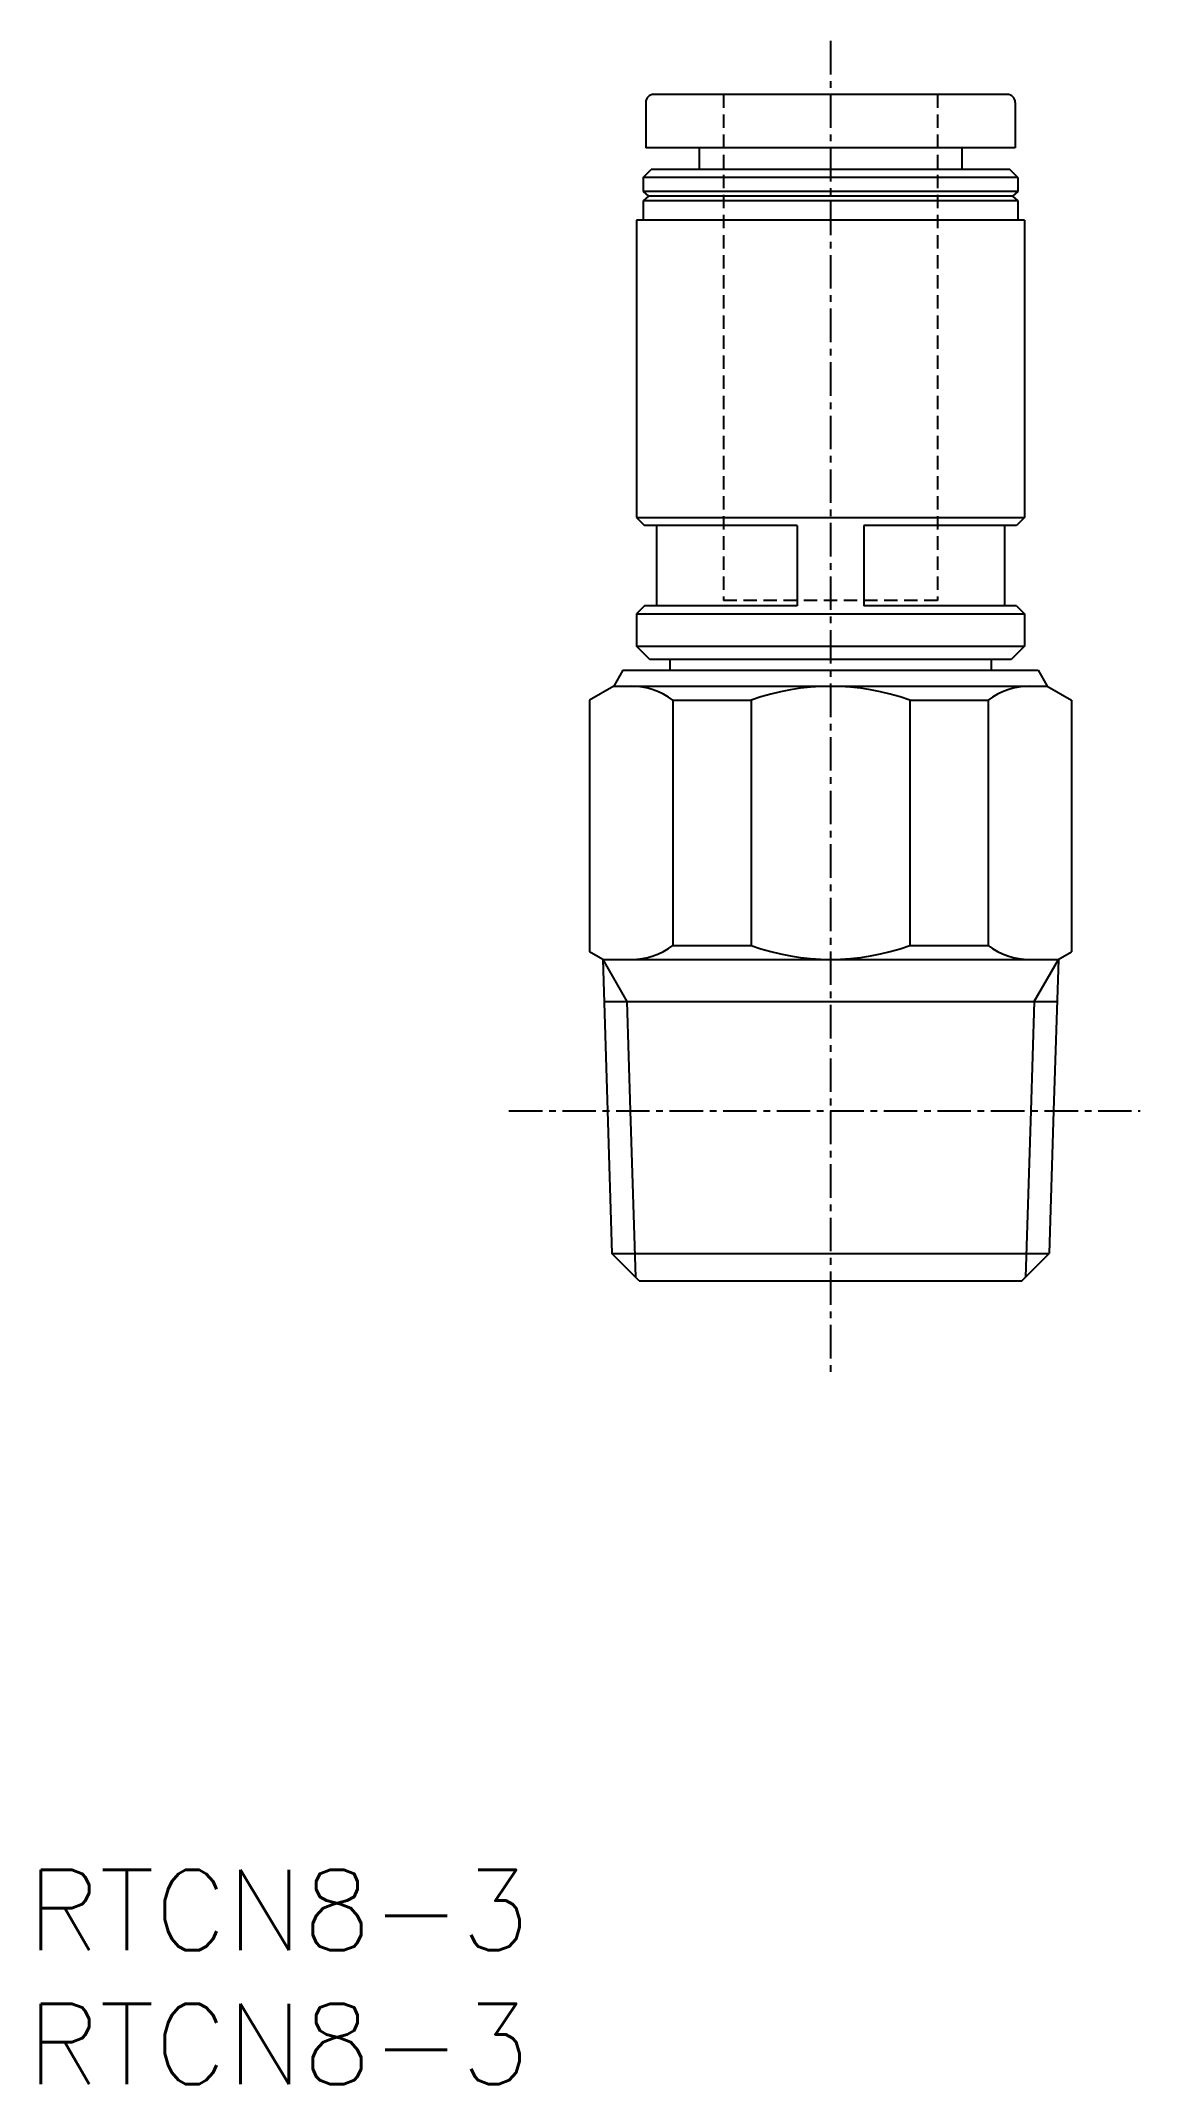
# Model space of a CAD drawing. Extents: x 0.5 to 41.6, y 0 to 76.3.
import ezdxf

# ---------------------------------------------------------------- set-up
doc = ezdxf.new("R2010")
doc.units = 0
doc.linetypes.add('CENTER', pattern=[2, 1.25, -0.25, 0.25, -0.25])
doc.linetypes.add('DASHED', pattern=[0.75, 0.5, -0.25])
doc.layers.get('0').update_dxf_attribs({"linetype": 'CONTINUOUS'})
doc.layers.add('CENTER', color=1, linetype='CENTER')
doc.styles.get("Standard").update_dxf_attribs({"font": 'txt.shx'})

# ---------------------------------------------------------------- blocks, each defined once
blk = doc.blocks.new('*U6')
at = {"color": 7, "linetype": 'CONTINUOUS'}
blk.add_text('RTCN8-3', height=3, dxfattribs=at).set_placement((0, 0))
blk = doc.blocks.new('*U7')
at = {"color": 7, "linetype": 'CONTINUOUS'}
blk.add_text('RTCN8-3', height=3, dxfattribs=at).set_placement((0, 5))

msp = doc.modelspace()

# ---------------------------------------------------------------- linework, layer by layer
at = {"color": 7, "linetype": 'CONTINUOUS'}
for p, q in [((36.59999, 74.3), (23.40001, 74.3)), ((23.10001, 74), (23.10001, 72.3)), ((36.89999, 74), (36.89999, 72.3)), ((36.89999, 72.3), (23.10001, 72.3)), ((25.10001, 72.3), (25.10001, 71.500005)), ((34.89999, 72.3), (34.89999, 71.500005)), ((37, 71.200002), (23, 71.200002)), ((23, 71.200002), (23, 70.675)), ((23.00001, 71.200017), (23.3, 71.500012)), ((36.70001, 71.500005), (23.29999, 71.500005)), ((37, 71.200009), (36.70001, 71.500009)), ((37, 71.200002), (37, 70.675)), ((23, 70.675004), (23.2, 70.499997)), ((37, 70.675), (23, 70.675)), ((23, 70.325002), (23, 69.600003)), ((37, 70.325002), (23, 70.325002)), ((23.2, 70.500005), (23.00001, 70.325009)), ((36.79999, 70.500005), (23.20001, 70.500005)), ((36.79999, 70.500001), (37, 70.324994)), ((37, 70.675008), (36.8, 70.500012)), ((37, 70.325002), (37, 69.600003)), ((22.75, 69.600003), (22.75, 58.500015)), ((37.25, 69.600003), (22.75, 69.600003)), ((37.25, 69.600003), (37.25, 58.500015)), ((22.74999, 58.500003), (23.04999, 58.200004)), ((22.75, 58.500015), (37.25, 58.500015)), ((28.75, 58.200012), (23.04999, 58.200012)), ((23.5, 58.200012), (23.5, 55.200012)), ((28.75, 58.200012), (28.75, 55.200012)), ((36.95001, 58.200012), (31.25, 58.200012)), ((31.25, 58.200012), (31.25, 55.200012)), ((36.5, 58.200012), (36.5, 55.200012)), ((37.25, 58.500022), (36.94999, 58.200008)), ((23.05, 55.200017), (22.75, 54.900024)), ((28.75, 55.200012), (23.04999, 55.200012)), ((36.95001, 55.200012), (31.25, 55.200012)), ((36.95, 55.200016), (37.25, 54.900011)), ((22.75, 54.900016), (22.75, 53.700012)), ((22.75, 54.900016), (37.25, 54.900016)), ((37.25, 54.900016), (37.25, 53.700012)), ((22.75, 53.700012), (37.25, 53.700012)), ((23.25001, 53.200025), (22.75001, 53.700025)), ((37.24999, 53.700002), (36.75, 53.200014)), ((22.25002, 52.800018), (21.90361, 52.200014)), ((22.25, 52.800018), (37.75, 52.800018)), ((36.75, 53.200012), (23.25, 53.200012)), ((24, 53.200012), (24, 52.800018)), ((36, 53.200012), (36, 52.800018)), ((37.75001, 52.800024), (38.09643, 52.200018)), ((21.90359, 52.200014), (21.00001, 51.678331)), ((21.90358, 52.200014), (38.09643, 52.200021)), ((38.09642, 52.200009), (39.00002, 51.678319)), ((21, 51.678329), (21, 42.285804)), ((24.1178, 51.678329), (24.1178, 42.521804)), ((24.1178, 51.678329), (27.04196, 51.678329)), ((27.04196, 51.678329), (27.04196, 42.521812)), ((32.95804, 51.678329), (35.8822, 51.678329)), ((32.95804, 51.678329), (32.95804, 42.52182)), ((35.8822, 51.678329), (35.8822, 42.52182)), ((39, 51.678329), (39, 42.285804)), ((21.495046, 42), (21.00002, 42.285804)), ((21.49244, 42), (38.505, 42)), ((21.49244, 42), (21.66901, 36.349999)), ((21.492441, 41.999981), (22.39741, 40.432521)), ((24.11782, 42.52181), (27.04195, 42.521812)), ((32.95806, 42.521818), (35.88219, 42.521821)), ((37.60258, 40.432518), (38.50757, 41.999995)), ((38.50756, 41.999998), (38.33099, 36.35)), ((38.50501, 42.00002), (39, 42.285802)), ((21.54141, 40.432525), (38.45859, 40.432525)), ((22.39741, 40.43252), (22.52499, 36.350002)), ((37.60259, 40.432521), (37.47501, 36.350003)), ((21.66901, 36.349999), (21.83575, 31.014259)), ((22.52499, 36.350002), (22.71934, 30.130645)), ((37.47501, 36.350003), (37.28066, 30.130642)), ((38.33099, 36.35), (38.16425, 31.014259)), ((21.83575, 31.014259), (38.16425, 31.014259)), ((22.850004, 30), (21.83575, 31.014258)), ((37.150007, 30), (38.16425, 31.014259)), ((22.850004, 30), (37.150007, 30))]:
    msp.add_line(p, q, dxfattribs=at)
at = {"color": 3, "linetype": 'DASHED'}
for p, q in [((26, 74.3), (26, 55.4)), ((34, 74.3), (34, 55.4)), ((34, 55.4), (26, 55.4))]:
    msp.add_line(p, q, dxfattribs=at)
at = {"color": 7, "linetype": 'CONTINUOUS'}
for centre, radius, start, end in [((23.40001, 74), 0.3, 90, 180), ((36.59999, 74), 0.3, 0, 90), ((22.5589, 49.61), 2.590013, 52.994643, 90), ((30, 43.552894), 8.64712, 69.996114, 110.00388), ((37.4411, 49.61), 2.590013, 90, 127.00536), ((22.5589, 44.590141), 2.590013, 270.00005, 307.0054), ((30, 50.647247), 8.64712, 249.99617, 290.00394), ((37.4411, 44.590148), 2.590013, 232.9947, 270.00005)]:
    msp.add_arc(centre, radius, start, end, dxfattribs=at)
at = {"layer": 'CENTER', "color": 1, "linetype": 'CENTER'}
for p, q in [((30, 76.3), (30, 36.349998)), ((17.99207, 36.349998), (41.56189, 36.349998)), ((30, 36.349998), (30, 26.515777))]:
    msp.add_line(p, q, dxfattribs=at)

# ---------------------------------------------------------------- block references
at = {"color": 7, "linetype": 'CONTINUOUS'}
for name in ['*U7', '*U6']:
    msp.add_blockref(name, (0, 0), dxfattribs=at)

doc.saveas('drawing.dxf')
